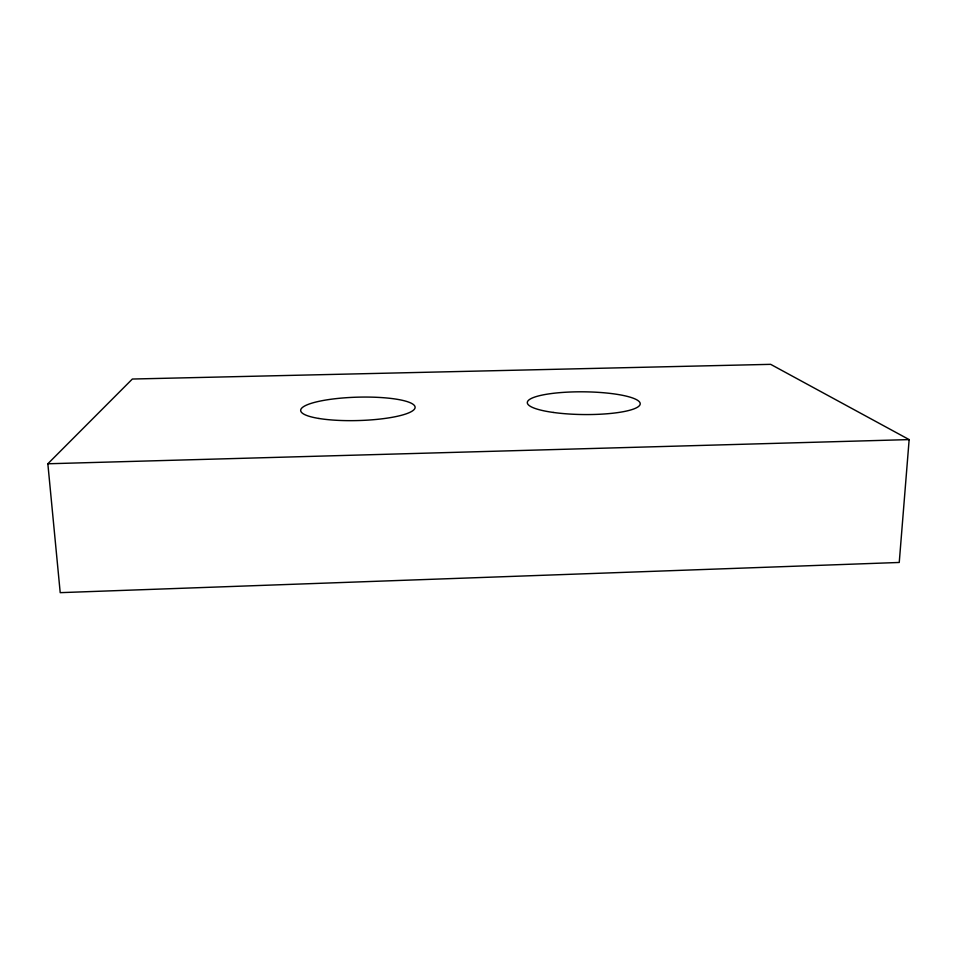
<?xml version="1.0" encoding="UTF-8"?>
<svg xmlns="http://www.w3.org/2000/svg" width="957" height="957" viewBox="0 0 957 957"><rect width="100%" height="100%" fill="white"/><g stroke="black" fill="none" stroke-linecap="round" stroke-linejoin="round"><path stroke-width="1.44" d="M909.15 439.598L899.245 562.465L60.207 592.658L47.85 463.774L132.353 379.032L770.66 364.342L909.15 439.598L47.85 463.774M318.92 418.472A57.253 11.699 -1.6 0 0 413.651 409.991A57.253 11.699 -1.6 0 0 340.967 398.136A57.253 11.699 -1.6 0 0 318.92 418.472M553.182 412.431A56.439 11.364 0.6 0 0 640.149 404.249A56.439 11.364 0.6 0 0 558.003 392.813A56.439 11.364 0.6 0 0 553.182 412.431"/></g></svg>
